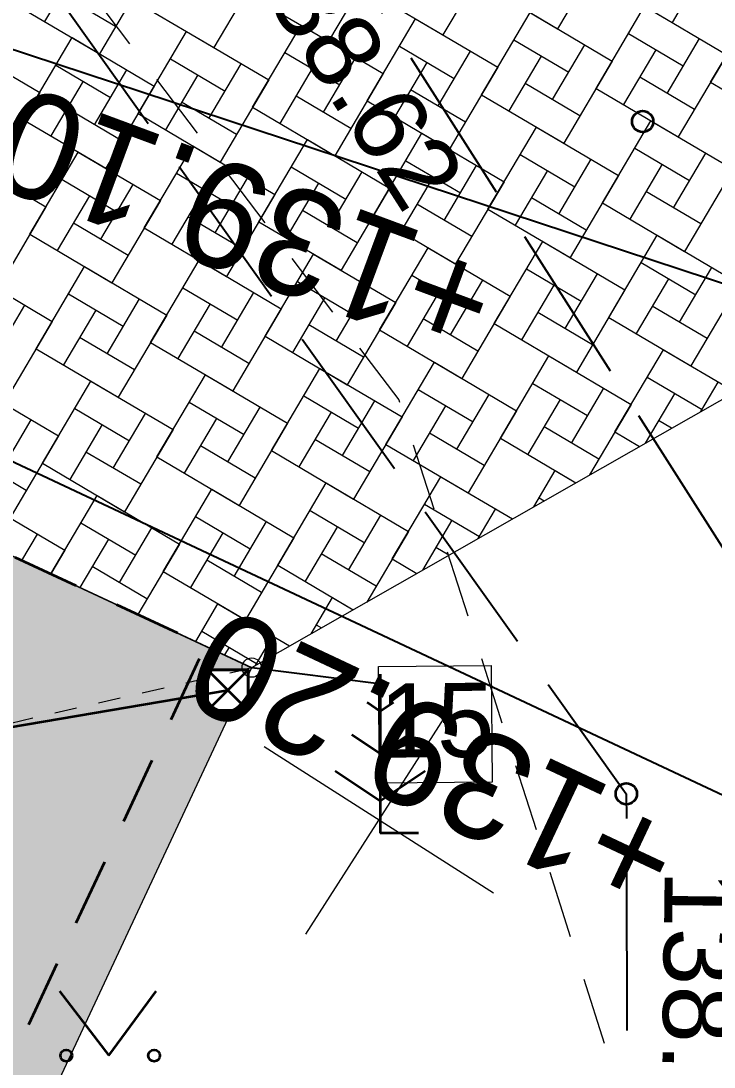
# Model space of a CAD drawing. Header units: millimetres. Extents: x 368386 to 996118, y -334862 to 250838.
# Drawn here: x 785521 to 792058, y -90593 to -80723 of the extents above; entities that cross this region are included whole.
import ezdxf

# ---------------------------------------------------------------- set-up
doc = ezdxf.new("R2010")
doc.units = ezdxf.units.MM
doc.header["$MEASUREMENT"] = 0
doc.set_wipeout_variables(frame=1)
for name, pattern in [('Dashed', [423.333333, 211.666667, -211.666667]), ('HIDDEN', [4762.5, 3175, -1587.5]), ('Long Dashed', [1058.333302, 634.99999, -423.333311]), ('PINNASTEE', [2000, 1500, -500]), ('Wipeout_Contour', [1000, 0, -1000])]:
    doc.linetypes.add(name, pattern=pattern)
for name, color, linetype, lineweight in [('_ASENDIPLAAN_Pen_No__1', 7, 'Continuous', 13), ('New__ASENDIPLAAN_Pen_No__1', 7, 'Continuous', 13), ('New__ASENDIPLAAN_Pen_No__101', 252, 'Continuous', 13), ('New__ASENDIPLAAN_Pen_No__20', 1, 'Continuous', 0), ('New__ASENDIPLAAN_Pen_No__6', 5, 'Continuous', 35), ('New_ei pindi_Pen_No__7', 7, 'Continuous', 35), ('New_HALJASTUS#1_Pen_No__7', 7, 'Continuous', 35), ('New_KANAL_ELEMENDID_Pen_No__7', 7, 'Continuous', 35), ('New_korgus-EH2000#1_Pen_No__1', 7, 'Continuous', 13), ('New_korgus-EH2000#1_Pen_No__7', 7, 'Continuous', 35), ('New_PUU_Pen_No__7', 7, 'Continuous', 35), ('New_Sade_rek_Pen_No__84', 114, 'Continuous', 35)]:
    doc.layers.add(name, color=color, linetype=linetype, lineweight=lineweight)
doc.layers.add('_uusvertikaal', color=5, linetype='Continuous')
doc.layers.add('New_KANAL_ELEMENDID', color=7, linetype='Continuous')
for name, color, linetype, lineweight, true_color in [('New__ASENDIPLAAN_Pen_No__102', 7, 'Continuous', 13, 0xcccccc), ('New_MPKAABEL_Pen_No__3', 7, 'Continuous', 18, 0xff6600), ('New_TEE#1_Pen_No__162', 7, 'Continuous', 25, 0xaaaaaa)]:
    doc.layers.add(name, color=color, linetype=linetype, lineweight=lineweight, true_color=true_color)
doc.styles.add('GENERATED_STYLE_1', font='arial.ttf')
doc.linetypes.add('Sade1', pattern='A,0,[5,TRN_EP_AS-4-01_V01_Asendiplaan1.Shx,S=13.492063,R=0,X=0,Y=0],-2600,0', length=2600)
doc.dimstyles.new('GENERATED_STYLE__3', dxfattribs={"dimtxt": 0.18, "dimasz": 364.8, "dimexe": 0.18, "dimexo": 0.0625, "dimgap": 0, "dimtad": 0, "dimtih": 1, "dimtoh": 1, "dimdec": 4, "dimzin": 0, "dimdsep": 46, "dimcen": 0.09, "dimadec": 0, "dimazin": 0, "dimtfac": 1, "dimtdec": 4, "dimtmove": 0, "dimatfit": 3, "dimldrblk": 'ARROWHEAD_1', "dimfxl": 1, "dimtolj": 1, "dimtzin": 0, "dimarcsym": 0})

# ---------------------------------------------------------------- blocks, each defined once
blk = doc.blocks.new('*X1')
at = {"layer": 'New__ASENDIPLAAN_Pen_No__102', "color": 254, "linetype": 'Continuous', "lineweight": 13, "true_color": 0xcccccc}
for p, q in [((791039.1, -80021.3), (790581.6, -80796.4)), ((792119.1, -79962.1), (791661.6, -80737.1)), ((788879, -80139.8), (788421.5, -80914.9)), ((789959, -80080.6), (789501.6, -80855.7)), ((786049.7, -80211.8), (785744.7, -80728.5)), ((787798.9, -80199.1), (787341.5, -80974.2)), ((786718.9, -80258.4), (786261.4, -81033.4)), ((789806.5, -80338.9), (790581.6, -80796.4)), ((790886.6, -80279.7), (791661.6, -80737.1)), ((788726.5, -80398.2), (789501.6, -80855.7)), ((786413.9, -80775.1), (785897.2, -80470.1)), ((786566.4, -80516.7), (787341.5, -80974.2)), ((787646.4, -80457.5), (788421.5, -80914.9)), ((792025.9, -81300.5), (792483.3, -80525.4)), ((785486.4, -80576), (786261.4, -81033.4)), ((790945.8, -81359.7), (791403.3, -80584.7)), ((791403.3, -80584.7), (792178.4, -81042.1)), ((788785.7, -81478.2), (789243.2, -80703.2)), ((789243.2, -80703.2), (790018.3, -81160.6)), ((789865.8, -81419), (790323.2, -80643.9)), ((790323.2, -80643.9), (791098.3, -81101.4)), ((786625.7, -81596.8), (787083.1, -80821.7)), ((787083.1, -80821.7), (787858.2, -81279.1)), ((787705.7, -81537.5), (788163.2, -80762.4)), ((788163.2, -80762.4), (788938.2, -81219.9)), ((785545.6, -81656), (786003.1, -80881)), ((786003.1, -80881), (786778.1, -81338.4)), ((790170.8, -80902.3), (790687.5, -81207.2)), ((791250.8, -80843), (791767.5, -81148)), ((791615, -81406.3), (791920, -80889.6)), ((784923, -80940.2), (785698.1, -81397.7)), ((788010.7, -81020.8), (788527.4, -81325.8)), ((789090.7, -80961.5), (789607.4, -81266.5)), ((789454.9, -81524.9), (789759.9, -81008.1)), ((790535, -81465.6), (790840, -80948.9)), ((791509.2, -80995.5), (791204.2, -81512.2)), ((786930.6, -81080.1), (787447.3, -81385)), ((787294.9, -81643.4), (787599.8, -81126.7)), ((788374.9, -81584.1), (788679.9, -81067.4)), ((789349.1, -81114), (789044.1, -81630.7)), ((790429.1, -81054.8), (790124.1, -81571.5)), ((791098.3, -81101.4), (790640.9, -81876.4)), ((792178.4, -81042.1), (791720.9, -81817.2)), ((785850.6, -81139.3), (786367.3, -81444.3)), ((786214.8, -81702.6), (786519.8, -81185.9)), ((787189, -81232.5), (786884, -81749.3)), ((788269, -81173.3), (787964.1, -81690)), ((788938.2, -81219.9), (788480.8, -81995)), ((790018.3, -81160.6), (789560.8, -81935.7)), ((786108.9, -81291.8), (785804, -81808.5)), ((787858.2, -81279.1), (787400.7, -82054.2)), ((790793.3, -81618.1), (790276.6, -81313.1)), ((791873.4, -81558.8), (791356.7, -81253.9)), ((792025.9, -81300.5), (792800.9, -81757.9)), ((785698.1, -81397.7), (785240.7, -82172.7)), ((786778.1, -81338.4), (786320.7, -82113.5)), ((789713.3, -81677.3), (789196.6, -81372.4)), ((789865.8, -81419), (790640.9, -81876.4)), ((790945.8, -81359.7), (791720.9, -81817.2)), ((787553.2, -81795.9), (787036.5, -81490.9)), ((788633.3, -81736.6), (788116.5, -81431.6)), ((788785.7, -81478.2), (789560.8, -81935.7)), ((786473.2, -81855.1), (785956.5, -81550.2)), ((786625.7, -81596.8), (787400.7, -82054.2)), ((787705.7, -81537.5), (788480.8, -81995)), ((785545.6, -81656), (786320.7, -82113.5)), ((789925, -82499), (790382.5, -81724)), ((790382.5, -81724), (791157.6, -82181.4)), ((791005.1, -82439.8), (791462.5, -81664.7)), ((791462.5, -81664.7), (792237.6, -82122.2)), ((788845, -82558.3), (789302.5, -81783.2)), ((789302.5, -81783.2), (790077.5, -82240.7)), ((786684.9, -82676.8), (787142.4, -81901.7)), ((787142.4, -81901.7), (787917.4, -82359.2)), ((787765, -82617.5), (788222.4, -81842.5)), ((788222.4, -81842.5), (788997.5, -82299.9)), ((791310.1, -81923.1), (791826.8, -82228)), ((784982.3, -82020.3), (785757.4, -82477.7)), ((785604.9, -82736.1), (786062.3, -81961)), ((786062.3, -81961), (786837.4, -82418.4)), ((790230, -81982.3), (790746.7, -82287.3)), ((791674.3, -82486.4), (791979.3, -81969.7)), ((788069.9, -82100.8), (788586.6, -82405.8)), ((789150, -82041.6), (789666.7, -82346.5)), ((789514.2, -82604.9), (789819.2, -82088.2)), ((790594.2, -82545.6), (790899.2, -82028.9)), ((791568.4, -82075.5), (791263.4, -82592.3)), ((785909.9, -82219.4), (786426.6, -82524.3)), ((786989.9, -82160.1), (787506.6, -82465.1)), ((787354.1, -82723.4), (787659.1, -82206.7)), ((788434.2, -82664.2), (788739.1, -82147.4)), ((789408.3, -82194.1), (789103.4, -82710.8)), ((790488.4, -82134.8), (790183.4, -82651.5)), ((791157.6, -82181.4), (790700.1, -82956.5)), ((792237.6, -82122.2), (791780.2, -82897.2)), ((786274.1, -82782.7), (786579, -82266)), ((787248.2, -82312.6), (786943.3, -82829.3)), ((788328.3, -82253.3), (788023.3, -82770)), ((788997.5, -82299.9), (788540, -83075)), ((790077.5, -82240.7), (789620.1, -83015.7)), ((786168.2, -82371.8), (785863.2, -82888.6)), ((787917.4, -82359.2), (787460, -83134.3)), ((790852.6, -82698.1), (790335.9, -82393.2)), ((791932.6, -82638.9), (791415.9, -82333.9)), ((785757.4, -82477.7), (785299.9, -83252.8)), ((786837.4, -82418.4), (786380, -83193.5)), ((788692.5, -82816.6), (788175.8, -82511.7)), ((789772.6, -82757.4), (789255.8, -82452.4)), ((789925, -82499), (790700.1, -82956.5)), ((791005.1, -82439.8), (791780.2, -82897.2)), ((787612.5, -82875.9), (787095.8, -82570.9)), ((788845, -82558.3), (789620.1, -83015.7)), ((786532.4, -82935.2), (786015.7, -82630.2)), ((786684.9, -82676.8), (787460, -83134.3)), ((787765, -82617.5), (788540, -83075)), ((785604.9, -82736.1), (786380, -83193.5)), ((789984.3, -83579.1), (790441.8, -82804)), ((790441.8, -82804), (791216.8, -83261.5)), ((791064.3, -83519.8), (791521.8, -82744.7)), ((791521.8, -82744.7), (792296.9, -83202.2)), ((788904.3, -83638.3), (789361.7, -82863.3)), ((789361.7, -82863.3), (790136.8, -83320.7)), ((786744.2, -83756.8), (787201.6, -82981.8)), ((787201.6, -82981.8), (787976.7, -83439.2)), ((787824.2, -83697.6), (788281.7, -82922.5)), ((788281.7, -82922.5), (789056.7, -83380)), ((791369.3, -83003.1), (791886, -83308.1)), ((785041.6, -83100.3), (785816.6, -83557.7)), ((785664.1, -83816.1), (786121.6, -83041)), ((786121.6, -83041), (786896.7, -83498.5)), ((790289.3, -83062.4), (790806, -83367.3)), ((791733.5, -83566.4), (792038.5, -83049.7)), ((788129.2, -83180.9), (788645.9, -83485.8)), ((789209.2, -83121.6), (789725.9, -83426.6)), ((789573.5, -83684.9), (789878.4, -83168.2)), ((790653.5, -83625.7), (790958.5, -83109)), ((791627.7, -83155.6), (791322.7, -83672.3)), ((792296.9, -83202.2), (791839.4, -83977.3)), ((785969.1, -83299.4), (786485.8, -83604.4)), ((787049.2, -83240.1), (787565.9, -83545.1)), ((787413.4, -83803.5), (787718.3, -83286.7)), ((788493.4, -83744.2), (788798.4, -83227.5)), ((789467.6, -83274.1), (789162.6, -83790.8)), ((790547.6, -83214.8), (790242.7, -83731.6)), ((791216.8, -83261.5), (790759.4, -84036.5)), ((786333.3, -83862.7), (786638.3, -83346)), ((787307.5, -83392.6), (787002.5, -83909.3)), ((788387.5, -83333.4), (788082.6, -83850.1)), ((789056.7, -83380), (788599.3, -84155)), ((790136.8, -83320.7), (789679.3, -84095.8)), ((785253.3, -83922), (785558.3, -83405.3)), ((786227.5, -83451.9), (785922.5, -83968.6)), ((786896.7, -83498.5), (786439.2, -84273.6)), ((787976.7, -83439.2), (787519.3, -84214.3)), ((790911.9, -83778.2), (790395.1, -83473.2)), ((791991.9, -83718.9), (791475.2, -83413.9)), ((785816.6, -83557.7), (785359.2, -84332.8)), ((788751.8, -83896.7), (788235.1, -83591.7)), ((789831.8, -83837.4), (789315.1, -83532.5)), ((789984.3, -83579.1), (790759.4, -84036.5)), ((791064.3, -83519.8), (791839.4, -83977.3)), ((787671.7, -83955.9), (787155, -83651)), ((787824.2, -83697.6), (788599.3, -84155)), ((788904.3, -83638.3), (789679.3, -84095.8)), ((786591.7, -84015.2), (786075, -83710.2)), ((786744.2, -83756.8), (787519.3, -84214.3)), ((785664.1, -83816.1), (786439.2, -84273.6)), ((790043.6, -84659.1), (790501, -83884)), ((790501, -83884), (791276.1, -84341.5)), ((791123.6, -84599.9), (791581.1, -83824.8)), ((791581.1, -83824.8), (792256.6, -84223.5)), ((788963.5, -84718.4), (789421, -83943.3)), ((789421, -83943.3), (790196, -84400.8)), ((786803.4, -84836.9), (787260.9, -84061.8)), ((787260.9, -84061.8), (788036, -84519.3)), ((787883.5, -84777.6), (788340.9, -84002.6)), ((788340.9, -84002.6), (789116, -84460)), ((791428.6, -84083.1), (791945.3, -84388.1)), ((785100.8, -84180.3), (785875.9, -84637.8)), ((785723.4, -84896.1), (786180.9, -84121.1)), ((786180.9, -84121.1), (786955.9, -84578.5)), ((790348.5, -84142.4), (790865.2, -84447.4)), ((790712.8, -84705.7), (791017.7, -84189)), ((791933.7, -84407.7), (792097.8, -84129.8)), ((788188.5, -84260.9), (788705.2, -84565.9)), ((789268.5, -84201.7), (789785.2, -84506.6)), ((789632.7, -84765), (789937.7, -84248.3)), ((791686.9, -84235.6), (791408.5, -84707.3)), ((786028.4, -84379.4), (786545.1, -84684.4)), ((787108.4, -84320.2), (787625.1, -84625.1)), ((787472.6, -84883.5), (787777.6, -84366.8)), ((788552.7, -84824.2), (788857.6, -84307.5)), ((789526.8, -84354.1), (789221.9, -84870.9)), ((790606.9, -84294.9), (790301.9, -84811.6)), ((791276.1, -84341.5), (790883.3, -85007)), ((785312.6, -85002), (785617.5, -84485.3)), ((786392.6, -84942.8), (786697.6, -84426)), ((787366.8, -84472.7), (787061.8, -84989.4)), ((788446.8, -84413.4), (788141.8, -84930.1)), ((789116, -84460), (788658.6, -85235.1)), ((790196, -84400.8), (789738.6, -85175.8)), ((786286.7, -84531.9), (785981.8, -85048.6)), ((786955.9, -84578.5), (786498.5, -85353.6)), ((788036, -84519.3), (787578.5, -85294.3)), ((790971.1, -84858.2), (790454.4, -84553.2)), ((791656.3, -84565.9), (791534.4, -84494)), ((785875.9, -84637.8), (785418.4, -85412.9)), ((788811, -84976.7), (788294.3, -84671.8)), ((789891.1, -84917.5), (789374.4, -84612.5)), ((790043.6, -84659.1), (790756, -85079.6)), ((791123.6, -84599.9), (791356.2, -84737.2)), ((787731, -85036), (787214.3, -84731)), ((787883.5, -84777.6), (788658.6, -85235.1)), ((788963.5, -84718.4), (789738.6, -85175.8)), ((785570.9, -85154.5), (785054.2, -84849.5)), ((786651, -85095.2), (786134.2, -84790.3)), ((786803.4, -84836.9), (787578.5, -85294.3)), ((785723.4, -84896.1), (786498.5, -85353.6)), ((790358.1, -85306.6), (790560.3, -84964.1)), ((790560.3, -84964.1), (790756, -85079.6)), ((787942.7, -85857.7), (788400.2, -85082.6)), ((788400.2, -85082.6), (789175.3, -85540.1)), ((789022.8, -85798.4), (789480.2, -85023.3)), ((789480.2, -85023.3), (790155.8, -85422.1)), ((786862.7, -85916.9), (787320.2, -85141.9)), ((787320.2, -85141.9), (788095.2, -85599.3)), ((785160.1, -85260.4), (785935.1, -85717.8)), ((785804.1, -85939.9), (786240.1, -85201.1)), ((786240.1, -85201.1), (787015.2, -85658.6)), ((790407.8, -85222.4), (790455.9, -85250.8)), ((788247.7, -85341), (788764.4, -85645.9)), ((789327.8, -85281.7), (789844.5, -85586.7)), ((789832.9, -85606.3), (789996.9, -85328.3)), ((786087.6, -85459.5), (786604.3, -85764.4)), ((787167.7, -85400.2), (787684.4, -85705.2)), ((787531.9, -85963.5), (787836.9, -85446.8)), ((788611.9, -85904.3), (788916.9, -85387.6)), ((789586.1, -85434.2), (789307.7, -85905.9)), ((785531, -85812.4), (785676.8, -85565.3)), ((786451.9, -86022.8), (786756.8, -85506.1)), ((787426, -85552.7), (787121.1, -86069.4)), ((788506.1, -85493.4), (788201.1, -86010.2)), ((789175.3, -85540.1), (788782.5, -86205.6)), ((786346, -85612), (786077.2, -86067.4)), ((787015.2, -85658.6), (786623.3, -86322.5)), ((788095.2, -85599.3), (787637.8, -86374.4)), ((785935.1, -85717.8), (785804.1, -85939.9)), ((788870.3, -86056.8), (788353.6, -85751.8)), ((789555.6, -85764.5), (789433.6, -85692.5)), ((786710.2, -86175.3), (786193.5, -85870.3)), ((787790.3, -86116), (787273.5, -85811.1)), ((787942.7, -85857.7), (788655.2, -86278.2)), ((789022.8, -85798.4), (789255.4, -85935.7)), ((786862.7, -85916.9), (787637.8, -86374.4)), ((788257.3, -86505.2), (788459.5, -86162.6)), ((788459.5, -86162.6), (788655.2, -86278.2)), ((787169.5, -86577.5), (787379.4, -86221.9)), ((787379.4, -86221.9), (788055, -86620.6)), ((788307, -86421), (788355.1, -86449.4)), ((787226.9, -86480.3), (787743.6, -86785.2)), ((787732, -86804.9), (787896.1, -86526.9)), ((787485.3, -86632.7), (787442.6, -86705.1))]:
    blk.add_line(p, q, dxfattribs=at)
blk = doc.blocks.new('ARROWHEAD_1')
at = {"color": 0, "linetype": 'Continuous', "lineweight": 0}
blk.add_line((0, 0), (-1, 0), dxfattribs=at)
blk.add_circle((0, 0), 0.25, dxfattribs=at)

msp = doc.modelspace()

# ---------------------------------------------------------------- hatches: boundary and pattern name
at = {"layer": 'New__ASENDIPLAAN_Pen_No__101', "linetype": 'Continuous', "lineweight": 13}
msp.add_hatch(color=252, dxfattribs=at).paths.add_polyline_path([(782198.71, -84256.33), (787696.29, -86827.92), (785071.02, -92440.28), (777888.99, -89086.51), (777960.76, -88927.06), (777182.11, -88562.83), (777827.5, -87180.76), (780293.95, -88335.74)])

# ---------------------------------------------------------------- linework, layer by layer
at = {"layer": '_ASENDIPLAAN_Pen_No__1', "color": 7, "linetype": 'Continuous', "lineweight": 13, "flags": 128}
msp.add_lwpolyline([(788894.68, -86814.68), (789957.06, -86806.13), (789965.91, -87906.1), (788903.54, -87914.65)], close=True, dxfattribs=at)
at = {"layer": '_uusvertikaal', "color": 5}
msp.add_lwpolyline([(793350.22, -83599.52), (781315.63, -79632.07)], dxfattribs=at)
at = {"layer": 'New__ASENDIPLAAN_Pen_No__1', "color": 7, "linetype": 'Continuous', "lineweight": 13, "flags": 128}
msp.add_lwpolyline([(778260.06, -70770.31), (781397.09, -76586.54, -0.2341366), (781489.36, -79248.56), (779757.45, -83071.82), (782198.71, -84256.33), (787697.98, -86824.31), (799002.46, -80374.72), (797801, -78012.73), (796282.18, -75026.83), (790933.61, -78078.36, -0.4178514), (785452.77, -76543.01), (782049.92, -70402.96), (781332.61, -69108.66)], format="xyb", close=True, dxfattribs=at)
msp.add_lwpolyline([(782198.71, -84256.33), (787696.29, -86827.92), (785071.02, -92440.28), (777888.99, -89086.51), (777960.76, -88927.06), (777182.11, -88562.83), (777827.5, -87180.76), (780293.95, -88335.74)], close=True, dxfattribs=at)
at = {"layer": 'New__ASENDIPLAAN_Pen_No__20', "color": 1, "linetype": 'Continuous', "lineweight": 0}
for p, q in [((789586.93, -87178.09), (788204.91, -89340.77)), ((787814.58, -87568.42), (789977.26, -88950.44))]:
    msp.add_line(p, q, dxfattribs=at)
at = {"layer": 'New_HALJASTUS#1_Pen_No__7', "color": 7, "linetype": 'Continuous', "lineweight": 35}
for p, q in [((785886.46, -89878.31), (786349.86, -90485.02)), ((786349.86, -90485.02), (786795.44, -89878.31))]:
    msp.add_line(p, q, dxfattribs=at)
for centre in [(785948.84, -90485.02), (786777.62, -90485.02)]:
    msp.add_circle(centre, 55.01, dxfattribs=at)
at = {"layer": 'New_korgus-EH2000#1_Pen_No__7', "color": 7, "linetype": 'Continuous', "lineweight": 35}
for centre in [(791384.63, -81672.05), (791230.63, -88015.05)]:
    msp.add_circle(centre, 100, dxfattribs=at)
at = {"layer": 'New_PUU_Pen_No__7', "color": 7, "linetype": 'Continuous', "lineweight": 35}
for p, q in [((788909.63, -86887.05), (788909.63, -88387.05)), ((788909.63, -87237.05), (788785.21, -87154.11)), ((789034.04, -87154.11), (788909.63, -87237.05)), ((788909.63, -87637.05), (788643.02, -87459.31)), ((789176.24, -87459.31), (788909.63, -87637.05)), ((788485.36, -87797.7), (788909.63, -88080.55)), ((788909.63, -88080.55), (789333.89, -87797.7)), ((789269.63, -88387.05), (788909.63, -88387.05))]:
    msp.add_line(p, q, dxfattribs=at)

# ---------------------------------------------------------------- block references
at = {"layer": 'New__ASENDIPLAAN_Pen_No__102', "color": 254, "linetype": 'Continuous', "lineweight": 13, "true_color": 0xcccccc}
msp.add_blockref('*X1', (0, 0), dxfattribs=at)

# ---------------------------------------------------------------- texts
at = {"layer": '_ASENDIPLAAN_Pen_No__1', "color": 7, "linetype": 'Continuous', "lineweight": 13, "insert": (788895.97, -86974.67), "char_height": 700, "attachment_point": 1, "rotation": 0.461195, "style": 'GENERATED_STYLE_1'}
msp.add_mtext('\\A1;15', dxfattribs=at)
at = {"layer": '_uusvertikaal', "color": 5}
msp.add_text('+139.10', height=1000, rotation=159.649429, dxfattribs=at).set_placement((790092.64, -83005.58))
at = {"layer": 'New_korgus-EH2000#1_Pen_No__1', "color": 7, "linetype": 'Continuous', "lineweight": 13, "char_height": 700, "attachment_point": 1, "style": 'GENERATED_STYLE_1'}
for s, insert, rotation in [('\\A1; 138.62 ', (787976.8, -79440.21), 302.59833), ('\\A1; 138.50 ', (792296.2, -88469.06), 269.321338)]:
    msp.add_mtext(s, dxfattribs=dict(at, insert=insert, rotation=rotation))

# ---------------------------------------------------------------- next in the draw order: wipeouts: each hides what was drawn before it
at = {"color": 254, "linetype": 'Wipeout_Contour', "lineweight": 0, "ltscale": 3169074.527837915}
msp.add_wipeout([(787281.39, -86846.42), (787281.39, -87229.88), (787664.84, -87229.88), (787664.84, -86846.42)], dxfattribs=at).dxf.layer = 'New_KANAL_ELEMENDID'

# ---------------------------------------------------------------- next in the draw order: linework, layer by layer
at = {"layer": '_uusvertikaal', "color": 5}
msp.add_lwpolyline([(790125.37, -102122.77), (788825.18, -98417.58), (793542.44, -88689.99), (780077.56, -82365.18)], dxfattribs=at)
at = {"layer": 'New__ASENDIPLAAN_Pen_No__1', "color": 7, "linetype": 'Dashed', "lineweight": 13}
msp.add_line((787696.29, -86827.92), (777888.99, -89086.51), dxfattribs=at)
at = {"layer": 'New__ASENDIPLAAN_Pen_No__6', "color": 5, "linetype": 'Long Dashed', "lineweight": 35, "flags": 128}
msp.add_lwpolyline([(783138.82, -90339.23), (785301.64, -85705.75), (787260.22, -86619.98), (785097.41, -91253.45)], close=True, dxfattribs=at)
at = {"layer": 'New_ei pindi_Pen_No__7', "color": 7, "linetype": 'HIDDEN', "lineweight": 35}
msp.add_circle((804441.04, -44567.67), 50000, dxfattribs=at)
at = {"layer": 'New_KANAL_ELEMENDID_Pen_No__7', "color": 7, "linetype": 'Continuous', "lineweight": 35}
for p, q in [((787281.39, -86846.42), (787664.84, -86846.42)), ((787281.39, -87229.88), (787281.39, -86846.42)), ((787281.39, -86846.42), (787664.84, -87229.88)), ((787664.84, -86846.42), (787281.39, -87229.88)), ((787664.84, -86846.42), (787664.84, -87229.88)), ((787473.12, -87038.15), (787473.17, -87038.15)), ((787664.84, -87229.88), (787281.39, -87229.88))]:
    msp.add_line(p, q, dxfattribs=at)
at = {"layer": 'New_KANAL_ELEMENDID_Pen_No__7', "color": 7, "linetype": 'Continuous', "lineweight": 35, "flags": 128}
msp.add_lwpolyline([(787281.39, -86846.42), (787281.39, -87229.88), (787664.84, -87229.88), (787664.84, -86846.42)], close=True, dxfattribs=at)
at = {"layer": 'New_MPKAABEL_Pen_No__3', "color": 30, "linetype": 'Long Dashed', "lineweight": 18, "true_color": 0xff6600, "flags": 128}
msp.add_lwpolyline([(765889.63, -55326.05), (765680.63, -56409.05), (766934.63, -58062.05), (768048.63, -60303.05), (771281.63, -63763.05), (778151.63, -70405.05), (783794.63, -77300.05), (789085.63, -84299.05), (792050.63, -93588.05), (791709.63, -97267.05), (791260.63, -98263.05), (790351.63, -99526.05), (787334.63, -101977.05), (782298.49, -103990.95), (778049.63, -104103.05), (776632.63, -105120.05), (775893.63, -104726.05), (774727.63, -103563.05)], dxfattribs=at)
at = {"layer": 'New_Sade_rek_Pen_No__84', "color": 114, "linetype": 'Sade1', "lineweight": 35}
msp.add_lwpolyline([(780979.28, -88142.71), (787473.12, -87038.15)], dxfattribs=at)
at = {"layer": 'New_TEE#1_Pen_No__162', "color": 253, "linetype": 'PINNASTEE', "lineweight": 25, "true_color": 0xaaaaaa, "flags": 128}
msp.add_lwpolyline([(794045.63, -99439.05), (792927.63, -86931.05), (787942.63, -79094.05), (775725.63, -64608.05), (766962.63, -61354.05), (756948.63, -63398.05), (746010.63, -68983.05), (731032.63, -76593.05), (718023.63, -83834.05), (709565.63, -93385.05), (711080.63, -94383.05), (718886.63, -85752.05), (732061.63, -78226.05), (745894.63, -71247.05), (757719.63, -65248.05), (766558.63, -63378.05), (774741.63, -66781.05), (784795.63, -78987.05), (791230.63, -88015.05), (791250.63, -98776.05)], close=True, dxfattribs=at)

# ---------------------------------------------------------------- next in the draw order: texts
at = {"layer": '_uusvertikaal', "color": 5}
msp.add_text('+139.20', height=1000, rotation=154.800687, dxfattribs=at).set_placement((791835.91, -88301.86))

# ---------------------------------------------------------------- next in the draw order: leaders
at = {"layer": '_ASENDIPLAAN_Pen_No__1', "color": 7, "linetype": 'Continuous', "lineweight": 13, "annotation_type": 0, "has_hookline": 1, "hookline_direction": 0, "text_width": 942.09, "horizontal_direction": (0.999968, 0.008049, 0)}
msp.add_leader([(787697.98, -86824.31), (788895.97, -86974.67)], dimstyle='GENERATED_STYLE__3', dxfattribs=at)

doc.saveas('drawing.dxf')
